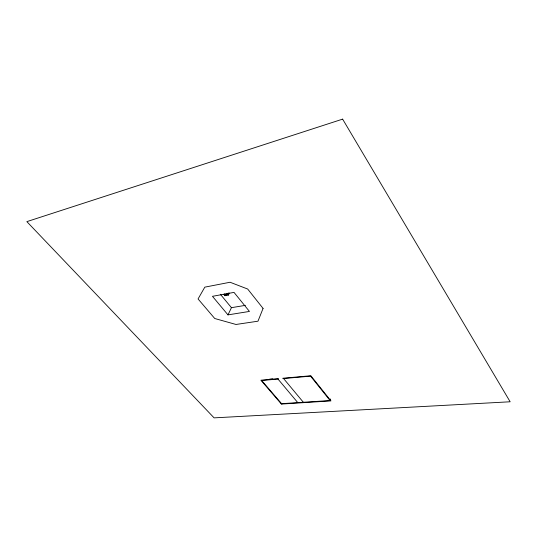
<?xml version="1.0" encoding="UTF-8"?>
<svg xmlns="http://www.w3.org/2000/svg" width="537" height="537" viewBox="0 0 537 537"><rect width="100%" height="100%" fill="white"/><g stroke="black" fill="none" stroke-linecap="round" stroke-linejoin="round"><path stroke-width="0.81" d="M228.648 295.041L228.863 293.685L224.003 294.571L224.943 295.712L228.648 295.041L227.715 293.893L228.05 293.209L229.198 293.001M330.624 398.991L330.087 400.535L310.561 376.142L283.059 378.598L282.777 378.256L310.836 375.746L330.953 400.897L281.428 404.079L260.888 380.216L278.213 378.666L278.495 379.001L261.673 380.505L281.925 404.052M227.977 314.877L249.45 311.433L234.011 292.39L212.464 296.317L227.977 314.877L231.447 307.681L245.429 305.345M224.943 295.712L225.278 295.028L228.245 294.491M224.003 294.571L224.345 293.887L225.278 295.028M269.574 379.142L272.789 378.847M281.099 403.703L330.638 400.501M277.978 379.048L297.787 402.622M283.583 378.551L303.345 402.267M220.351 294.249L231.447 307.681M263.07 308.419L257.975 321.193L235.998 324.469L214.746 318.508L198.059 298.948L204.812 287.147L230.064 282.254L247.691 289.04L263.07 308.419M342.626 119.133L26.85 221.633L214.102 417.867L510.15 401.777L342.626 119.133"/></g></svg>
